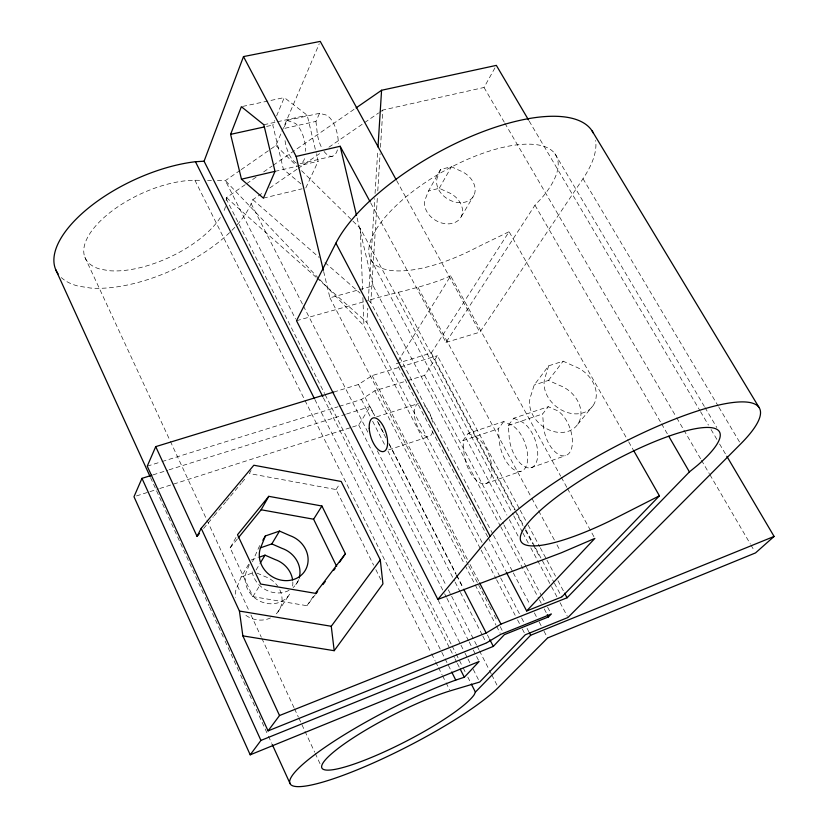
<?xml version="1.0" encoding="UTF-8"?>
<svg xmlns="http://www.w3.org/2000/svg" width="828" height="828" viewBox="0 0 828 828"><rect width="100%" height="100%" fill="white"/><g stroke="black" fill="none" stroke-linecap="round" stroke-linejoin="round"><path stroke-width="0.62" stroke-dasharray="4.14 3.1" d="M492.877 534.132L370.82 302.479L377.454 196.008M377.775 190.875L380.093 153.677M380.497 147.26L382.815 110.062L484.028 87.478L495.113 67.585M482.072 542.433L366.887 322.423L367.787 308.233M368.274 300.502L374.722 198.606M375.053 193.441L377.744 150.882M548.685 365.81L545.621 375.684A28.224 22.284 38.1 0 0 562.73 410.657A28.224 22.284 38.1 0 0 595.611 400.048A28.224 22.284 38.1 0 0 574.539 366.359L563.133 361.194L548.685 365.81L534.195 385.03L531.131 394.811A27.738 22.118 38.3 0 0 547.815 429.339A27.738 22.118 38.3 0 0 580.293 418.709A27.738 22.118 38.3 0 0 559.687 385.465L548.467 380.404L534.195 385.03M440.548 169.429L437.991 176.002A20.41 15.473 30.2 0 0 449.739 200.097A20.41 15.473 30.2 0 0 474.496 193.959A20.41 15.473 30.2 0 0 459.778 170.599L451.436 166.749L440.548 169.429L428.49 190.999L425.944 197.519A20.079 15.39 30.2 0 0 437.422 221.355A20.079 15.39 30.2 0 0 461.869 215.145A20.079 15.39 30.2 0 0 447.462 192.065L439.244 188.287L428.49 190.999M249.29 564.665L247.417 569.322A24.529 22.108 32.3 0 0 258.947 600.693A24.529 22.108 32.3 0 0 290.711 592.31M226.168 200.718L226.51 197.633L245.626 184.396M248.659 564.241L241.155 576.971L237.439 586.172A24.074 21.859 32.4 0 0 235.224 597.433M300.957 183.868L283.414 169.378L272.795 125.069L274.699 120.484M276.614 115.91L284.263 97.58L307.209 115.216L316.089 152.549M237.253 224.657A108.302 48.955 -25 0 0 251.153 203.605L252.84 199.651L263.407 192.365M241.165 169.636L275.91 145.49L281.458 132.48M281.955 131.29L319.246 43.77M319.567 113.291L287.109 120.422L283.642 128.568L315.944 121.395L319.567 113.291L324.297 114.564A21.321 9.801 77 0 1 338.259 143.793M305.822 187.894L318.159 161.263L316.379 153.801M251.05 470.428L249.373 473.544L336.075 489.555L373.614 565.141M315.333 594.628L306.95 605.713L252.882 596.626L230.143 547.888L237.512 534.733M439.244 188.287L451.436 166.749M259.692 545.559L254.03 558.144A24.83 22.273 32.3 0 0 252.581 561.767M461.227 216.667L473.854 195.48M256.08 570.026L259.909 563.651M252.882 596.626L260.002 585.075M352.562 426.989L358.7 425.023L370.054 406.62L374.774 415.801M397.989 361.308L450.67 275.869L560.68 476.162M336.075 489.555L339.915 483.5M487.713 536.823L396.643 363.502L431.284 352.987L509.085 231.705L628.059 440.755M407.614 380.621L424.619 375.353L437.36 355.698L519.58 509.116M370.747 202.953L445.981 342.399L534.96 205.189L541.947 197.757A106.212 41.39 -29.4 0 0 495.827 149.175A106.212 41.39 -29.4 0 0 369.267 245.833A106.212 41.39 -29.4 0 0 477.135 247.251L509.085 231.705M277.929 611.944L288.672 595.57M295.793 584.723L299.85 578.534M445.981 342.399L479.847 332.183L583.005 178.693A149.423 58.312 -29.4 0 0 595.622 140.449M306.95 605.713L314.009 595.394M468.203 433.386L474.496 436.501A24.975 12.161 71.1 0 1 491.728 466.185A24.975 12.161 71.1 0 1 479.65 482.652A24.975 12.161 71.1 0 1 463.866 450.981L462.914 440.662L468.203 433.386L503.755 421.545L510.162 424.557A24.685 12.461 70.9 0 1 527.488 453.816A24.685 12.461 70.9 0 1 514.985 470.283A24.685 12.461 70.9 0 1 499.16 439.047L498.29 428.821L503.755 421.545M513.774 418.212L520.201 421.204A24.602 12.544 70.9 0 1 537.548 450.339A24.602 12.544 70.9 0 1 524.931 466.795A24.602 12.544 70.9 0 1 509.106 435.683L508.257 425.488L513.774 418.212L548.302 406.714L554.832 409.612A24.322 12.824 70.8 0 1 572.251 438.322A24.322 12.824 70.8 0 1 559.242 454.779A24.322 12.824 70.8 0 1 543.385 424.091L542.619 413.979L548.302 406.714M548.467 380.404L563.133 361.194M230.143 547.888L237.481 538.852M577.706 424.319L593.024 405.699M203.584 528.512L213.396 516.734M214.214 515.751L225.661 502.006M226.479 501.023L229.749 497.1M230.567 496.117L241.196 483.355M242.014 482.372L245.285 478.449M240.12 170.371L225.382 180.618L216.491 180.514M246.692 183.661L256.245 177.037M263.687 171.893L272.184 166.004M273.24 165.269L355.026 108.654M269.742 187.997L297.221 169.057M298.277 168.332L321.523 152.311M328.923 147.208L378.593 112.97M379.648 112.246L382.815 110.062M333.736 392.068L358.452 384.492L372.145 375.591L399.22 367.332M339.294 406.362L361.443 399.469L374.836 390.785L406.403 381.004M450.67 275.869C423.605 288.02 393.993 292.16 365.893 301.206M241.155 576.971L253.668 572.552M485.498 483.718L520.957 471.277M530.934 467.768L565.358 455.679M251.163 560.007L258.098 557.586M462.914 440.662L498.29 428.821M508.257 425.488L542.619 413.979M388.632 449.873L428.976 436.563M376.616 416.846L418.264 403.588A17.336 8.145 72.1 0 0 418.264 428.117A17.336 8.145 72.1 0 0 432.733 431.119M136.454 495.941L148.729 492.029M149.961 491.635L158.552 488.893M159.783 488.499L351.331 427.372M153.066 474.858L167.856 470.211M169.088 469.818L345.39 414.373M346.621 413.99L370.054 406.62M147.249 466.174L160.787 461.952M162.019 461.569L338.062 406.745M400.441 366.959L437.36 355.698M296.507 320.726L364.662 301.558M323.655 271.543L329.927 297.821L358.338 289.945M359.569 289.603L373.159 285.836L500.112 525.583M263.407 198.14L302.085 188.805M332.411 156.202L300.067 163.768A21.538 9.563 76.8 0 0 304.911 157.423M275.02 171.375L318.159 161.263M263.832 124.738L276.221 122.026M277.463 121.747L307.209 115.216M266.585 126.436L272.795 125.069M242.635 106.429L284.263 97.58M220.331 217.567A77.035 34.797 -25 0 1 109.006 270.684L100.385 269.183A77.035 34.797 -25 0 1 102.082 219.316A77.035 34.797 -25 0 1 194.922 180.256L202.539 180.349M207.611 180.411L211.419 180.452M287.109 120.422L295.368 123.382A21.538 9.563 76.8 0 1 305.677 151.307M257.011 573.1L264.743 576.454A24.074 21.859 32.4 0 1 277.794 586.286M296.372 163.106L294.778 162.071A21.538 9.563 76.8 0 1 284.863 139.176M252.84 199.651L319.142 257.436M324.99 262.538L360.097 293.133M368.874 300.781L370.82 302.479M226.51 197.633L315.934 277.121M316.886 277.98L366.887 322.423M275.91 145.49L297.004 166.2M301.589 170.703L352.003 220.227M352.925 221.128L360.263 228.331L513.153 514.778M318.645 278.363L225.382 180.618L295.534 318.946M319.536 279.295L363.947 325.849L480.499 548.954M583.005 178.693L718.249 406.186M718.911 407.293L740.677 443.922M554.926 153.718L704.317 406.393M704.98 407.5L716.82 427.538M529.175 121.064L699.898 410.595M700.56 411.713L708.437 425.074M711.066 429.535L716.976 439.554M719.594 444.005L726.166 455.141M484.028 87.478L504.211 122.078M504.863 123.196L676.093 416.743M676.745 417.861L683.255 429.018M683.907 430.136L700.83 459.157M701.482 460.275L709.296 473.668M709.948 474.786L750.313 543.986M750.965 545.093L754.225 550.682M534.96 205.189L660.972 422.808M661.613 423.926L668.072 435.093M628.7 441.873L633.182 449.749M561.301 477.301L566.901 487.485M567.522 488.613L594.245 537.269M396.633 180.566L479.847 332.183M418.016 287.471L531.286 497.235M531.897 498.373L538.024 509.717M538.635 510.845L554.553 540.332M556.996 544.865L560.059 550.537M520.191 510.255L527.498 523.896M528.109 525.035L539.68 546.625M540.291 547.763L546.387 559.128M546.987 560.266L555.516 576.174M557.958 580.718L564.044 592.082M431.284 352.987L516.651 512.615M517.262 513.753L525.19 528.574M525.801 529.713L534.95 546.822M535.561 547.96L553.849 582.167M554.46 583.305L561.777 596.988M398.113 292.139L514.457 509.737M515.068 510.876L522.986 525.687M525.418 530.241L532.735 543.913M533.335 545.052L540.042 557.586M513.764 515.916L522.292 531.897M522.903 533.035L528.388 543.303M530.82 547.867L550.92 585.531M551.531 586.669L557.016 596.947M560.059 602.649L567.366 616.342M370.623 259.04L506.912 515.078M509.334 519.622L518.421 536.699M424.619 375.353L503.383 523.834M503.983 524.983L525.801 566.093M526.411 567.242L541.553 595.787M542.164 596.936L544.586 601.501M547.608 607.214L551.251 614.065M500.723 526.722L538.811 598.644M539.411 599.793L541.222 603.219M544.244 608.922L547.267 614.635M493.478 535.271L512.718 571.786M513.319 572.924L530.158 604.875M534.37 612.865L536.772 617.429M539.173 621.994L541.584 626.558M543.986 631.122L547.598 637.974M488.313 537.962L505.691 571.041M484.463 547.018L500.06 576.816M500.661 577.954L521.06 616.922M521.661 618.061L524.062 622.646M527.063 628.38L529.454 632.965M481.099 550.092L496.044 578.7M496.634 579.838L515.171 615.308M517.552 619.882L519.943 624.467M522.333 629.042L525.325 634.755M372.145 375.591L467.706 559.987M470.076 564.561L478.988 581.742M329.927 297.821L468.162 564.779M468.762 565.917L481.213 589.981M481.813 591.13L488.934 604.875M489.524 606.024L491.894 610.609M494.264 615.183L496.645 619.768M500.205 626.641L503.766 633.524M374.836 390.785L464.539 564.261M465.129 565.41L474.63 583.792M475.231 584.941L496.013 625.15M496.614 626.299L500.174 633.192M378.303 422.684L384.792 435.3M388.922 443.332L456.156 574.125M456.745 575.274L463.235 587.89M487.423 634.931L489.193 638.378M358.452 384.492L374.422 415.552M377.382 421.307L386.252 438.571M389.212 444.315L456.031 574.321M456.621 575.47L463.131 588.128M361.443 399.469L370.282 416.691M372.641 421.286L385.61 446.561M387.959 451.156L454.541 580.966M455.131 582.115L459.85 591.306M460.44 592.444L482.238 634.952M482.827 636.101L486.357 642.994M251.153 203.605L302.8 304.766M303.39 305.915L368.532 433.52M377.34 450.763L446.013 585.261M448.352 589.857L476.524 645.033M477.114 646.182L478.874 649.628M479.464 650.777L488.851 669.179M489.441 670.328L491.201 673.775M491.791 674.923L497.069 685.274M358.7 425.023L444.056 592.62M444.636 593.769L446.395 597.205M446.975 598.354L468.607 640.831M469.197 641.979L472.705 648.862M473.285 650.011L478.543 660.34M438.178 600.217L460.389 644.018M460.968 645.167L464.477 652.091M465.067 653.24L467.406 657.856M467.986 659.005L470.325 663.611M473.254 669.376L479.681 682.055M226.116 198.585L324.555 393.455M325.135 394.614L451.519 644.836M452.109 645.985L455.597 652.899M456.176 654.058L462.583 666.737M463.173 667.896L465.502 672.502M467.83 677.118L470.739 682.883M323.417 397.875L449.759 648.386M450.349 649.535L454.417 657.618M455.007 658.777L456.745 662.234M457.335 663.394L459.664 668.01M314.878 399.541L441.262 651.232M441.841 652.381L451.125 670.856M194.922 180.256L431.067 652.764M431.647 653.923L435.114 660.847M435.683 662.007L437.991 666.623M438.571 667.782L442.038 674.716M442.618 675.865L445.505 681.641M446.075 682.8L449.542 689.734M375.85 569.643L380.756 579.496M84.839 257.146L169.802 440.154M170.351 441.324L248.783 610.257M250.956 614.945L261.306 637.229M261.855 638.409L293.981 707.619M294.53 708.799L298.339 717.007M298.887 718.176L314.681 752.197M315.23 753.376L320.674 765.103M150.572 477.652L189.157 562.274M189.695 563.454L204.702 596.367M205.24 597.537L208.987 605.765M209.525 606.945L224.533 639.847M225.071 641.027L240.068 673.94M240.606 675.11L252.395 700.974M252.933 702.144L255.614 708.023M256.152 709.203L267.941 735.057M268.479 736.227L271.688 743.285M357.106 217.94L373.159 285.836M315.944 121.395L316.989 130.731A21.321 9.801 77 0 0 321.792 147.86M360.263 228.331L362.592 289.924M362.881 297.614L363.947 325.849M225.506 206.534A77.035 34.797 -25 0 1 223.353 212.216M424.485 405.72A17.336 8.145 72.1 0 1 432.785 423.325M337.42 149.878A21.321 9.801 77 0 1 323.417 150.561M279.833 589.815A24.074 21.859 32.4 0 1 275.32 614.749M270.466 617.947A24.074 21.859 32.4 0 1 243.494 613.486M292.812 581.898A24.529 22.108 32.3 0 1 292.325 587.756M298.629 579.641A24.83 22.273 32.3 0 1 293.122 587.569M289.055 590.364A24.83 22.273 32.3 0 1 251.929 570.658M234.831 227.317A108.302 48.955 -25 0 1 230.494 231.736M229.584 232.616A108.302 48.955 -25 0 1 90.48 288.041L78.256 286.105A108.302 48.955 -25 0 1 61.344 277.577"/><path stroke-width="1.24" d="M377.992 147.011L381.584 90.262L496.345 65.381L528.523 119.946M322.837 396.715L204.071 161.222L243.494 56.583L320.26 41.4L396.012 179.438M230.608 134.353L241.372 106.698L263.832 124.738L275.02 171.375L263.407 198.14L241.465 179.2L230.608 134.353L264.111 126.984M265.374 535.944L261.576 545.414A25.171 22.459 32.3 0 0 274.689 578.016A25.171 22.459 32.3 0 0 306.898 566.87A25.171 22.459 32.3 0 0 289.904 535.612L279.533 531.079L265.374 535.944L262.849 540.218M151.834 475.251L141.971 478.356L133.991 496.728L250.201 754.815L479.133 661.489L464.322 677.242L455.762 680.088A121.468 20.648 -27.2 0 0 303.224 763.944A121.468 20.648 -27.2 0 0 350.927 772.348A121.468 20.648 -27.2 0 0 498.239 687.571L547.598 637.974L755.529 552.907L774.097 536.44L726.818 456.259M333.736 392.068L155.726 446.634L147.249 466.174L268.065 730.886L486.357 642.994L500.774 634.341L551.251 614.065L548.478 616.912L504.355 634.662L493.312 646.399L260.934 740.429L250.201 754.815M774.097 536.44L530.655 635.252L475.396 692.105L474.258 694.63A86.381 14.666 -27.2 0 1 370.023 758.024A86.381 14.666 -27.2 0 1 333.26 752.31A86.381 14.666 -27.2 0 1 450.121 690.883L479.681 682.055L525.325 634.755L567.977 617.481L740.677 443.922A159.545 36.194 -28.9 0 0 683.317 415.884A159.545 36.194 -28.9 0 0 490.104 536.285L437.846 599.431L296.507 320.726L335.909 243.153A149.423 58.312 -29.4 0 1 470.335 136.734A149.423 58.312 -29.4 0 1 593.303 133.018M155.726 446.634L197.043 536.368L201.204 528.347L253.834 465.232L341.188 481.482L380.29 559.873L382.929 583.885L334.201 650.705L242.852 635.873L239.427 611.054L201.204 528.347M238.298 537.858L261.13 509.769L268.789 496.334L321.926 506.011L345.39 553.735L339.573 562.202M260.551 562.595L265.022 555.164L275.144 559.562A24.529 22.108 32.3 0 1 292.615 579.921M260.137 547.95L271.801 543.913L279.533 531.079M336.665 566.424L313.605 519.218L321.926 506.011M334.201 650.705L331.262 626.268L380.29 559.873M268.065 730.886L279.522 715.537L486.191 632.996L500.95 624.115L567.087 597.764L689.403 471.919L697.569 465.253A113.384 25.678 -28.9 0 0 667.71 436.573A113.384 25.678 -28.9 0 0 524.755 527.322A113.384 25.678 -28.9 0 0 609.284 521.298L659.409 495.827L633.824 450.867M345.39 553.735L315.416 593.334L260.654 584.03L237.512 534.733L268.789 496.334M316.089 593.624L317.61 591.606M322.951 584.558L325.238 581.535M333.612 570.461L335.143 568.443M197.043 536.368L199.496 533.429M506.281 572.179L526.66 610.95L594.866 538.407L561.291 552.804L437.846 599.431M659.409 495.827L561.777 596.988L526.66 610.95M356.092 107.909L381.584 90.262M259.247 557.182L265.022 555.164M241.465 179.2L274.772 171.396M243.494 56.583L296.165 156.44L340.153 146.266L370.126 201.815M58.115 273.913A108.302 48.955 -25 0 1 88.12 208.294A108.302 48.955 -25 0 1 195.449 161.719L204.071 161.222M239.427 611.054L331.262 626.268M261.13 509.769L313.605 519.218M271.801 543.913L282.048 548.374A24.83 22.273 32.3 0 1 299.239 577.789M592.03 130.803L759.017 407.407M668.724 436.201L689.403 471.919M564.655 593.221L567.087 597.764M547.267 614.635L548.478 616.912M335.909 243.153L490.104 536.285M529.454 632.965L530.655 635.252M479.578 582.891L500.95 624.115M489.783 639.516L493.312 646.399M463.721 589.277L486.191 632.996M471.329 684.031L475.396 692.105M460.244 669.169L464.322 677.242M195.449 161.719L314.298 398.392M451.705 672.005L455.762 680.088M242.852 635.873L279.522 715.537M55.714 269.618L150.034 476.473M272.226 744.455L289.914 783.247M141.971 478.356L260.934 740.429M296.165 156.44L323.355 270.29M340.153 146.266L356.506 215.425M369.236 428.376A17.585 7.856 72.2 0 0 383.747 451.488A17.585 7.856 72.2 0 0 382.236 424.329A17.585 7.856 72.2 0 0 369.236 428.376"/></g></svg>
